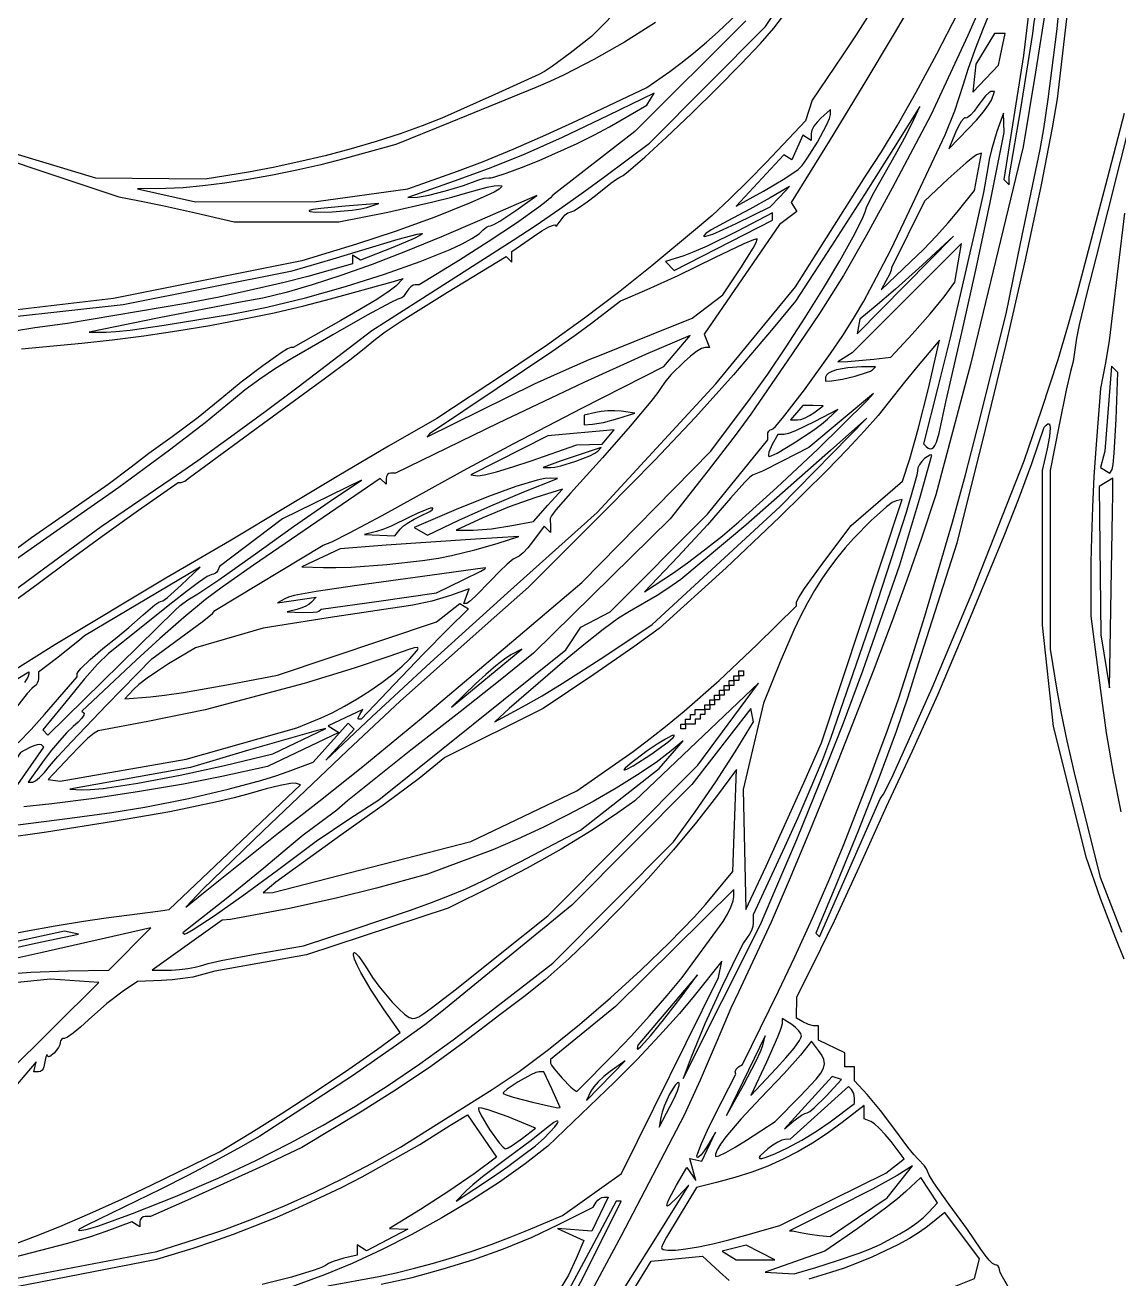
# Model space of a CAD drawing. Header units: millimetres. Extents: x -1.09 to 1.23, y -1.15 to 1.07.
# Drawn here: x -0.738 to -0.044, y -0.662 to 0.134 of the extents above; entities that cross this region are included whole.
import ezdxf

# ---------------------------------------------------------------- set-up
doc = ezdxf.new("R2010")
doc.units = ezdxf.units.MM
doc.header["$MEASUREMENT"] = 0

msp = doc.modelspace()

# ---------------------------------------------------------------- linework, layer by layer
at = {"flags": 128}
for points in [[(-0.105955, 0.080926), (-0.098422, 0.128676), (-0.097406, 0.135972), (-0.095148, 0.147059), (-0.093556, 0.155944), (-0.091547, 0.169945), (-0.087304, 0.20561), (-0.082603, 0.250374), (-0.08846, 0.265012), (-0.088833, 0.243566), (-0.104347, 0.11489), (-0.116814, 0.036136), (-0.113358, 0.03268), (-0.113358, 0.037771), (-0.105955, 0.080926)], [(-0.040089, 0.157586), (-0.049595, 0.17917), (-0.059592, 0.200674), (-0.069939, 0.22212), (-0.070475, 0.194547), (-0.082804, 0.087316), (-0.085997, 0.068934), (-0.09299, 0.032823), (-0.103255, -0.014902), (-0.115534, -0.068579), (-0.128568, -0.122549), (-0.146478, -0.194547), (-0.170986, -0.27114), (-0.177551, -0.29233), (-0.185006, -0.314206), (-0.196035, -0.343741), (-0.209434, -0.377803), (-0.224, -0.41326), (-0.236082, -0.442023), (-0.233612, -0.444492), (-0.195207, -0.356924), (-0.19299, -0.35386)], [(-0.356892, -0.666625), (-0.337409, -0.635723), (-0.316553, -0.602022), (-0.323671, -0.609681), (-0.328731, -0.614552), (-0.330038, -0.61526), (-0.330386, -0.615187), (-0.330529, -0.614831), (-0.330203, -0.613276), (-0.329059, -0.610606), (-0.324314, -0.601963), (-0.317746, -0.590831), (-0.312099, -0.598958), (-0.316025, -0.585018), (-0.308256, -0.586703), (-0.299579, -0.568321), (-0.304734, -0.577031), (-0.306853, -0.580295), (-0.308813, -0.582743), (-0.310396, -0.58414), (-0.310977, -0.584369), (-0.311382, -0.584247), (-0.311416, -0.583424), (-0.310934, -0.581647), (-0.308607, -0.575672), (-0.30478, -0.567211), (-0.299834, -0.557154), (-0.286791, -0.531556), (-0.287098, -0.530025), (-0.286611, -0.528493), (-0.285007, -0.526961), (-0.282609, -0.525429), (-0.259586, -0.478811), (-0.249235, -0.457136), (-0.238071, -0.432581), (-0.227438, -0.408164), (-0.218676, -0.386899), (-0.200476, -0.340074), (-0.197035, -0.330882), (-0.190874, -0.314657), (-0.183588, -0.293599), (-0.175487, -0.268721), (-0.166879, -0.241033), (-0.158072, -0.211549), (-0.149374, -0.18128), (-0.141094, -0.151239), (-0.133539, -0.122437), (-0.115312, -0.04902), (-0.106132, -0.004596), (-0.093752, 0.055147), (-0.091446, 0.0683), (-0.088633, 0.087125), (-0.082908, 0.13174), (-0.075424, 0.211673)], [(-0.314032, 0.19198), (-0.37837, 0.126918), (-0.391782, 0.116308), (-0.403165, 0.107954), (-0.408114, 0.104742), (-0.411697, 0.102766), (-0.439645, 0.090106), (-0.473346, 0.075127), (-0.485777, 0.070149), (-0.499755, 0.065167), (-0.514918, 0.060282), (-0.530905, 0.055596), (-0.547357, 0.051209), (-0.563913, 0.047223), (-0.580213, 0.043737), (-0.595895, 0.040852), (-0.623468, 0.036243), (-0.692846, 0.036878), (-0.7644, 0.058567)], [(-0.788909, -0.257145), (-0.726103, -0.210849), (-0.689338, -0.184158), (-0.644914, -0.153839), (-0.628139, -0.142162), (-0.607377, -0.127246), (-0.585268, -0.11101), (-0.564452, -0.095374), (-0.517692, -0.059743), (-0.487859, -0.040619), (-0.427995, -0.002322), (-0.41411, 0.006793), (-0.398507, 0.017439), (-0.383095, 0.028292), (-0.369784, 0.038028), (-0.341605, 0.059206), (-0.267883, 0.133272), (-0.248643, 0.162093)], [(-0.169447, 0.157782), (-0.186394, 0.128676), (-0.205453, 0.096651), (-0.227474, 0.060524), (-0.251607, 0.021478), (-0.248059, 0.015738), (-0.259145, 0.007659), (-0.306755, -0.061987), (-0.303501, -0.070466), (-0.306234, -0.070466), (-0.308455, -0.071166), (-0.311617, -0.073086), (-0.31542, -0.075957), (-0.319566, -0.079511), (-0.327694, -0.087587), (-0.331078, -0.09157), (-0.333612, -0.095159), (-0.336309, -0.099046), (-0.340719, -0.104722), (-0.353854, -0.120479), (-0.371368, -0.140505), (-0.391615, -0.162877), (-0.400903, -0.173559), (-0.403677, -0.177206), (-0.404635, -0.179019), (-0.404412, -0.184334), (-0.404412, -0.187908), (-0.408414, -0.183906), (-0.41573, -0.193822), (-0.418798, -0.197672), (-0.421742, -0.200825), (-0.424228, -0.202955), (-0.425922, -0.203738), (-0.428094, -0.204886), (-0.431879, -0.208013), (-0.436745, -0.21264), (-0.44216, -0.21829), (-0.452161, -0.228568), (-0.455643, -0.231695), (-0.457444, -0.232843), (-0.459367, -0.232843), (-0.455858, -0.223699), (-0.467706, -0.227879), (-0.479662, -0.231368), (-0.491768, -0.233887), (-0.545343, -0.242098), (-0.586703, -0.248481), (-0.629596, -0.261031), (-0.646603, -0.271299), (-0.653633, -0.275756), (-0.660199, -0.280301), (-0.665568, -0.284402), (-0.669004, -0.287526), (-0.674397, -0.293485), (-0.658124, -0.292181), (-0.649267, -0.291179), (-0.637181, -0.289415), (-0.609681, -0.284597), (-0.577512, -0.278317), (-0.476569, -0.244463), (-0.461902, -0.232927), (-0.456459, -0.236291), (-0.469498, -0.249183), (-0.484866, -0.264794), (-0.503504, -0.284223), (-0.524472, -0.306373), (-0.525897, -0.306373), (-0.526299, -0.306127), (-0.526338, -0.305457), (-0.525397, -0.303257), (-0.523471, -0.300141), (-0.545375, -0.310587), (-0.538582, -0.314785), (-0.583817, -0.336256), (-0.612834, -0.342623), (-0.637218, -0.347502), (-0.665136, -0.352318), (-0.693882, -0.356634), (-0.720752, -0.360014), (-0.73838, -0.361963)], [(-0.127128, 0.156016), (-0.139513, 0.127555), (-0.162986, 0.077004), (-0.187641, 0.030637), (-0.203758, 0.00075), (-0.218526, -0.024797), (-0.233714, -0.048936), (-0.251088, -0.074597), (-0.277267, -0.112858), (-0.286493, -0.125417), (-0.304371, -0.148556), (-0.328412, -0.179228), (-0.415135, -0.26437), (-0.436228, -0.281541), (-0.461578, -0.301697), (-0.492907, -0.326041), (-0.533088, -0.358236), (-0.539934, -0.364127), (-0.549939, -0.371457), (-0.561294, -0.379855), (-0.571385, -0.388315), (-0.58624, -0.400947), (-0.609049, -0.419376), (-0.637521, -0.441931), (-0.636622, -0.442739), (-0.634977, -0.442172), (-0.631064, -0.439886), (-0.617688, -0.431018), (-0.599001, -0.417856), (-0.577512, -0.402123)], [(-0.577512, -0.402123), (-0.553002, -0.383784), (-0.531556, -0.369424), (-0.513174, -0.357415), (-0.394662, -0.262412), (-0.385119, -0.247849), (-0.366505, -0.238223), (-0.304757, -0.176164), (-0.266544, -0.129158), (-0.266544, -0.125854), (-0.266352, -0.12457), (-0.265829, -0.12352), (-0.265056, -0.12281), (-0.264111, -0.122549), (-0.263211, -0.122051), (-0.261689, -0.120617), (-0.257046, -0.115295), (-0.243201, -0.097333), (-0.22679, -0.074363), (-0.218938, -0.06278), (-0.212025, -0.052083), (-0.205631, -0.041087), (-0.197435, -0.025869), (-0.188493, -0.00844), (-0.179859, 0.009191), (-0.153857, 0.064539), (-0.147891, 0.079759), (-0.142393, 0.096709), (-0.139348, 0.106185), (-0.134875, 0.118549), (-0.129576, 0.132196), (-0.124053, 0.145527)], [(-0.463302, 0.041301), (-0.447581, 0.047259), (-0.428051, 0.055306), (-0.407201, 0.064387), (-0.387516, 0.073448), (-0.343219, 0.094536), (-0.32863, 0.104713), (-0.321703, 0.109846), (-0.313628, 0.1163), (-0.305409, 0.12325), (-0.298048, 0.129869), (-0.282054, 0.144848)], [(-0.089736, 0.148239), (-0.096614, 0.104254), (-0.104356, 0.056853), (-0.137939, -0.081189), (-0.159821, -0.163909), (-0.168973, -0.191483), (-0.177181, -0.215213), (-0.187627, -0.243872), (-0.199722, -0.275953), (-0.212877, -0.309953), (-0.226504, -0.344367), (-0.240012, -0.377691), (-0.252814, -0.40842), (-0.26432, -0.435049), (-0.284976, -0.479473), (-0.289963, -0.489737), (-0.298667, -0.51011), (-0.309456, -0.535434), (-0.31946, -0.557598), (-0.359466, -0.634191), (-0.396606, -0.703125)], [(-0.280331, 0.136882), (-0.350797, 0.066666), (-0.40288, 0.026214), (-0.404412, 0.024495), (-0.407031, 0.022155), (-0.411763, 0.018523), (-0.425966, 0.008484), (-0.443809, -0.003424), (-0.462082, -0.015001), (-0.487582, -0.030637), (-0.490269, -0.030637), (-0.491505, -0.030983), (-0.492886, -0.031923), (-0.494242, -0.033315), (-0.495405, -0.035015), (-0.497586, -0.038028), (-0.498599, -0.038884), (-0.499387, -0.039125), (-0.501262, -0.039797), (-0.505572, -0.041929), (-0.520567, -0.050053), (-0.54251, -0.062463), (-0.56954, -0.078125), (-0.578852, -0.083913), (-0.588725, -0.090614), (-0.597982, -0.097398), (-0.605443, -0.103433), (-0.623521, -0.118267), (-0.645974, -0.135602), (-0.678143, -0.15927), (-0.726103, -0.19272), (-0.767463, -0.221619)], [(-0.752145, -0.236842), (-0.729435, -0.220339), (-0.709252, -0.205291), (-0.688874, -0.19025), (-0.665693, -0.173764), (-0.640515, -0.15625), (-0.638756, -0.15625), (-0.636426, -0.155295), (-0.633296, -0.152997), (-0.591866, -0.122426), (-0.54699, -0.08968), (-0.531688, -0.078325), (-0.523508, -0.072014), (-0.51529, -0.065163), (-0.509148, -0.060572), (-0.498519, -0.053419), (-0.469773, -0.035345), (-0.432499, -0.012762), (-0.428922, -0.01634), (-0.428922, -0.009486), (-0.415135, 0), (-0.409774, 0.00349), (-0.405371, 0.005981), (-0.402379, 0.007241), (-0.401555, 0.007338), (-0.401255, 0.007041), (-0.400972, 0.006514), (-0.400272, 0.006889), (-0.398039, 0.009957), (-0.396582, 0.012039), (-0.394925, 0.013744), (-0.39327, 0.014896), (-0.391822, 0.015319), (-0.389608, 0.016165), (-0.385866, 0.018471), (-0.381119, 0.021883), (-0.37589, 0.02605), (-0.366038, 0.033852), (-0.36243, 0.036398), (-0.36038, 0.037539), (-0.358334, 0.0387), (-0.354878, 0.041336), (-0.344476, 0.050315), (-0.330664, 0.063033), (-0.314932, 0.078049), (-0.29877, 0.093919), (-0.283666, 0.109201), (-0.271112, 0.122453), (-0.262595, 0.132232), (-0.254485, 0.14296)], [(-0.201913, 0.141223), (-0.210757, 0.127229), (-0.219198, 0.114496), (-0.238322, 0.086528), (-0.242521, 0.073297), (-0.267553, 0.046906), (-0.278723, 0.035468), (-0.290632, 0.023835), (-0.301855, 0.013366), (-0.310968, 0.005424), (-0.340074, -0.018591), (-0.361092, -0.035583), (-0.382671, -0.051942), (-0.406312, -0.068769), (-0.433517, -0.087168), (-0.476409, -0.115608), (-0.507047, -0.13319), (-0.538584, -0.151684), (-0.571385, -0.171459), (-0.607911, -0.193353), (-0.648405, -0.216941), (-0.718754, -0.259172), (-0.749098, -0.278229)], [(-0.337804, 0.135698), (-0.357424, 0.123326), (-0.376841, 0.112188), (-0.395689, 0.102525), (-0.404786, 0.098322), (-0.413603, 0.094578), (-0.46796, 0.072386), (-0.502404, 0.058252), (-0.535362, 0.049242), (-0.54997, 0.045486), (-0.565234, 0.041997), (-0.580756, 0.038841), (-0.59614, 0.036084), (-0.610988, 0.033794), (-0.624902, 0.032035), (-0.637487, 0.030876), (-0.648344, 0.03038), (-0.66636, 0.030124), (-0.629596, 0.021839), (-0.553002, 0.022077), (-0.494792, 0.030242), (-0.463302, 0.041301)], [(-0.661765, -0.362138), (-0.633924, -0.356565), (-0.608861, -0.350796), (-0.587523, -0.345066), (-0.578547, -0.342289), (-0.570857, -0.33961), (-0.555011, -0.333684), (-0.532612, -0.308891), (-0.528939, -0.312564), (-0.546875, -0.332414), (-0.51777, -0.304787), (-0.480466, -0.270308), (-0.431649, -0.226209), (-0.374633, -0.175259), (-0.299475, -0.093444), (-0.248881, -0.031931), (-0.204484, 0.038297), (-0.194416, 0.053739), (-0.184355, 0.070217), (-0.172354, 0.091507), (-0.159274, 0.115909), (-0.145972, 0.141725)], [(-0.118033, 0.118719), (-0.115935, 0.128676), (-0.122639, 0.128676), (-0.134451, 0.109253), (-0.13631, 0.091537), (-0.120131, 0.108762), (-0.118033, 0.118719)], [(-0.450368, 0.035717), (-0.446431, 0.036996), (-0.443421, 0.037233), (-0.441946, 0.037273), (-0.439547, 0.037782), (-0.432391, 0.040031), (-0.422781, 0.043632), (-0.411546, 0.048233), (-0.387512, 0.059033), (-0.376371, 0.064531), (-0.366918, 0.069625), (-0.343211, 0.083214), (-0.338542, 0.090835), (-0.367647, 0.076727), (-0.396896, 0.062803), (-0.42057, 0.052216), (-0.442086, 0.043509), (-0.464865, 0.03522), (-0.494792, 0.024778), (-0.488664, 0.024947), (-0.481517, 0.026113), (-0.470847, 0.028833), (-0.459511, 0.032302), (-0.450368, 0.035717)], [(-0.12463, 0.08655), (-0.122741, 0.091912), (-0.124943, 0.091903), (-0.126272, 0.091192), (-0.128262, 0.089263), (-0.133151, 0.082929), (-0.135636, 0.079543), (-0.137964, 0.076951), (-0.139873, 0.075408), (-0.140589, 0.075109), (-0.141103, 0.075167), (-0.141582, 0.075197), (-0.142198, 0.074814), (-0.143741, 0.072963), (-0.145527, 0.069916), (-0.147352, 0.065974), (-0.151654, 0.055579), (-0.139086, 0.068384), (-0.134057, 0.073779), (-0.129655, 0.079002), (-0.126355, 0.083458), (-0.12463, 0.08655)], [(-0.595895, -0.393666), (-0.576944, -0.378433), (-0.551268, -0.358456), (-0.523442, -0.33633), (-0.487498, -0.306796), (-0.427632, -0.256245), (-0.396994, -0.230076), (-0.384498, -0.219649), (-0.302529, -0.136349), (-0.277397, -0.102641), (-0.266515, -0.087453), (-0.254717, -0.069988), (-0.242699, -0.051393), (-0.231161, -0.032816), (-0.220799, -0.015403), (-0.212312, -0.000301), (-0.206398, 0.011343), (-0.204623, 0.01551), (-0.203754, 0.018382), (-0.202432, 0.021463), (-0.198933, 0.028125), (-0.18546, 0.052083), (-0.178776, 0.064269), (-0.173799, 0.074205), (-0.170037, 0.08254), (-0.18662, 0.055823), (-0.205035, 0.02663), (-0.226024, -0.006038), (-0.248844, -0.041181), (-0.262994, -0.058121), (-0.288197, -0.087728), (-0.312255, -0.114607), (-0.338181, -0.142034), (-0.368991, -0.173284), (-0.418199, -0.222486), (-0.443944, -0.245281), (-0.499695, -0.294981), (-0.516261, -0.310275), (-0.533088, -0.326288), (-0.586586, -0.377079), (-0.624883, -0.414243), (-0.635723, -0.425607), (-0.623468, -0.415689), (-0.595895, -0.393666)], [(-0.247182, 0.04242), (-0.24471, 0.045052), (-0.241644, 0.049157), (-0.234869, 0.05984), (-0.229133, 0.070572), (-0.227368, 0.074738), (-0.226716, 0.077454), (-0.226716, 0.080607), (-0.232843, 0.075061), (-0.235222, 0.072569), (-0.237171, 0.069881), (-0.238487, 0.067322), (-0.238971, 0.065214), (-0.238971, 0.060913), (-0.244202, 0.064146), (-0.251252, 0.048674), (-0.256333, 0.051815), (-0.286458, 0.019237), (-0.269297, 0.028767), (-0.255722, 0.036709), (-0.247182, 0.04242)], [(-0.19299, -0.35386), (-0.188037, -0.344047), (-0.179243, -0.324755), (-0.162259, -0.286458), (-0.136423, -0.225184), (-0.10388, -0.142463), (-0.092535, -0.109662), (-0.082335, -0.078125), (-0.076034, -0.057194), (-0.070096, -0.036176), (-0.050929, 0.036765), (-0.04021, 0.078125)], [(-0.153256, -0.104167), (-0.142668, -0.058211), (-0.134224, -0.020278), (-0.12547, 0.021446), (-0.116495, 0.06587), (-0.116853, 0.078125), (-0.121105, 0.066544), (-0.124543, 0.055017), (-0.125929, 0.048905), (-0.12684, 0.043566), (-0.129713, 0.027867), (-0.134534, 0.006127), (-0.145112, -0.039828), (-0.150863, -0.064447), (-0.158552, -0.095673), (-0.167621, -0.131603), (-0.16602, -0.133203), (-0.164723, -0.134264), (-0.163524, -0.134742), (-0.162412, -0.134628), (-0.161379, -0.133912), (-0.160415, -0.132586), (-0.159512, -0.130639), (-0.15785, -0.124847), (-0.153256, -0.104167)], [(-0.035263, 0.077844), (-0.058325, -0.013787), (-0.0643, -0.036765), (-0.068874, -0.056143), (-0.070541, -0.064489), (-0.071481, -0.070466), (-0.07283, -0.079389), (-0.074379, -0.085784), (-0.077225, -0.09758), (-0.081693, -0.119485), (-0.087316, -0.148591), (-0.087265, -0.261949), (-0.083135, -0.28799), (-0.08061, -0.301756), (-0.076789, -0.319985), (-0.072189, -0.340304), (-0.06733, -0.360339), (-0.055655, -0.406645), (-0.041977, -0.441527)], [(-0.7981, 0.065024), (-0.678283, 0.025012), (-0.666194, 0.022871), (-0.650457, 0.01967), (-0.629596, 0.014982), (-0.605086, 0.009234), (-0.538646, 0.009191), (-0.507528, 0.015484), (-0.479789, 0.021692), (-0.466866, 0.024954), (-0.456795, 0.027783), (-0.444483, 0.031155), (-0.440133, 0.032028), (-0.437111, 0.032357), (-0.435509, 0.032138), (-0.435269, 0.031823), (-0.43542, 0.031371), (-0.436935, 0.030052), (-0.440148, 0.028179), (-0.446978, 0.024862), (-0.455807, 0.020995), (-0.477798, 0.012247), (-0.502787, 0.003195), (-0.527442, -0.004895), (-0.562194, -0.015583), (-0.681679, -0.039308), (-0.7644, -0.049078)], [(-0.146259, 0.015319), (-0.135351, 0.029105), (-0.130911, 0.05287), (-0.134084, 0.051711), (-0.136488, 0.050151), (-0.14069, 0.046762), (-0.152115, 0.036492), (-0.166973, 0.022433), (-0.188047, -0.019914), (-0.188258, -0.021446), (-0.1893, -0.024141), (-0.191508, -0.028469), (-0.194547, -0.03396), (-0.175857, -0.016214), (-0.167739, -0.008236), (-0.159453, 0.000369), (-0.151969, 0.008565), (-0.146259, 0.015319)], [(-0.606618, -0.049257), (-0.595893, -0.047322), (-0.584395, -0.044909), (-0.559829, -0.038898), (-0.534414, -0.031724), (-0.509647, -0.023888), (-0.487023, -0.015888), (-0.468037, -0.008226), (-0.460375, -0.004677), (-0.454184, -0.001399), (-0.449651, 0.001544), (-0.446961, 0.004091), (-0.444838, 0.005934), (-0.44357, 0.006521), (-0.442366, 0.006769), (-0.440256, 0.00757), (-0.436524, 0.009666), (-0.426302, 0.016464), (-0.412959, 0.026042), (-0.44928, 0.01009), (-0.473443, -0.000287), (-0.496225, -0.009591), (-0.517555, -0.017797), (-0.537358, -0.024881), (-0.555563, -0.030819), (-0.572097, -0.035584), (-0.586888, -0.039152), (-0.599863, -0.041498), (-0.652574, -0.051756), (-0.696998, -0.060824), (-0.686275, -0.060746), (-0.680056, -0.060374), (-0.671052, -0.059419), (-0.64951, -0.056336), (-0.606618, -0.049257)], [(-0.258885, 0.025161), (-0.252757, 0.031607), (-0.265012, 0.024403), (-0.277956, 0.017197), (-0.291867, 0.009989), (-0.302389, 0.00415), (-0.305755, 0.001792), (-0.307186, 0.000235), (-0.306892, -0.000062), (-0.305773, 0.000076), (-0.301394, 0.001526), (-0.294729, 0.004321), (-0.286458, 0.008202), (-0.265012, 0.018715), (-0.258885, 0.025161)], [(-0.53462, 0.019157), (-0.550141, 0.017682), (-0.555155, 0.01698), (-0.557343, 0.016423), (-0.557422, 0.016067), (-0.556792, 0.015795), (-0.553743, 0.015488), (-0.542853, 0.01569), (-0.53008, 0.016743), (-0.524678, 0.017498), (-0.520833, 0.018359), (-0.513174, 0.020788), (-0.53462, 0.019157)], [(-0.26348, 0.012678), (-0.26348, 0.015065), (-0.285692, 0.003269), (-0.304837, -0.006157), (-0.313352, -0.009876), (-0.319675, -0.012254), (-0.331446, -0.01598), (-0.325827, -0.0216), (-0.26348, 0.01029), (-0.26348, 0.012678)], [(-0.042305, -0.365107), (-0.047202, -0.340566), (-0.051533, -0.314901), (-0.05528, -0.288175), (-0.061275, -0.240872), (-0.061205, -0.206986), (-0.060945, -0.190807), (-0.060287, -0.171805), (-0.059332, -0.152348), (-0.058179, -0.134804), (-0.055222, -0.096507), (-0.05223, -0.081189), (-0.049736, -0.06632), (-0.047939, -0.052083), (-0.039964, 0.014651)], [(-0.782782, -0.055093), (-0.675551, -0.043133), (-0.568321, -0.021814), (-0.542279, -0.014131), (-0.501062, -0.001804), (-0.489033, 0.001519), (-0.486283, 0.00195), (-0.485716, 0.00187), (-0.485684, 0.001598), (-0.487219, 0.000492), (-0.490868, -0.001337), (-0.504433, -0.00705), (-0.524792, -0.015127), (-0.530025, -0.011893), (-0.530025, -0.017367), (-0.558364, -0.025401), (-0.573236, -0.029249), (-0.592778, -0.033785), (-0.614453, -0.038444), (-0.635723, -0.04266), (-0.710784, -0.055214), (-0.731426, -0.058049), (-0.744485, -0.060194)], [(-0.168505, -0.01816), (-0.185468, -0.033396), (-0.198287, -0.044433), (-0.208155, -0.052478), (-0.209865, -0.061786), (-0.148591, 0.000067), (-0.168505, -0.01816)], [(-0.39794, -0.086063), (-0.379902, -0.078139), (-0.372243, -0.075062), (-0.34026, -0.062227), (-0.314405, -0.051926), (-0.294905, -0.037054), (-0.283486, -0.01985), (-0.275744, -0.007378), (-0.27364, -0.003333), (-0.273165, -0.001549), (-0.275644, -0.002161), (-0.281581, -0.004639), (-0.300275, -0.013611), (-0.323596, -0.025011), (-0.343137, -0.03394), (-0.359988, -0.04111), (-0.37837, -0.055322), (-0.388771, -0.062967), (-0.403502, -0.073278), (-0.438113, -0.096491), (-0.481005, -0.125296), (-0.482537, -0.127145), (-0.414446, -0.093444), (-0.39794, -0.086063)], [(-0.174971, -0.062094), (-0.163461, -0.049078), (-0.154672, -0.038297), (-0.147819, -0.029105), (-0.14363, -0.004596), (-0.212929, -0.073776), (-0.22212, -0.079563), (-0.215993, -0.079403), (-0.199142, -0.077972), (-0.188419, -0.0767), (-0.174971, -0.062094)], [(-0.73989, -0.071263), (-0.701593, -0.067728), (-0.682484, -0.065706), (-0.662271, -0.063093), (-0.641419, -0.059973), (-0.620391, -0.056427), (-0.599653, -0.052538), (-0.579667, -0.048389), (-0.560899, -0.044062), (-0.543811, -0.03964), (-0.503983, -0.028554), (-0.497855, -0.02677), (-0.502451, -0.03155), (-0.506623, -0.034753), (-0.514587, -0.03994), (-0.525197, -0.046393), (-0.537311, -0.053398), (-0.567575, -0.070466), (-0.568979, -0.070466), (-0.571123, -0.071356), (-0.575129, -0.073805), (-0.58691, -0.082047), (-0.600688, -0.092531), (-0.612829, -0.102593), (-0.627809, -0.114877), (-0.644346, -0.127145), (-0.65925, -0.137848), (-0.670304, -0.146374), (-0.685022, -0.15735), (-0.708736, -0.173947), (-0.733546, -0.191271), (-0.756735, -0.208261)], [(-0.685819, -0.297181), (-0.657205, -0.268076), (-0.638805, -0.254577), (-0.62536, -0.244489), (-0.618873, -0.23919), (-0.617341, -0.237303), (-0.548538, -0.195929), (-0.543111, -0.193706), (-0.531919, -0.188127), (-0.511113, -0.177034), (-0.459559, -0.148525), (-0.428031, -0.131543), (-0.384498, -0.108998), (-0.332414, -0.082491), (-0.315778, -0.062806), (-0.34401, -0.074864), (-0.383119, -0.092662), (-0.437501, -0.118522), (-0.502759, -0.150123), (-0.505669, -0.150123), (-0.506798, -0.150405), (-0.507724, -0.151173), (-0.508349, -0.152309), (-0.508578, -0.153697), (-0.508578, -0.157271), (-0.512332, -0.153518), (-0.592831, -0.20863), (-0.612745, -0.222527), (-0.6232, -0.230479), (-0.636946, -0.241855), (-0.652196, -0.255137), (-0.667166, -0.268806), (-0.701672, -0.301188), (-0.700271, -0.302589), (-0.700378, -0.303682), (-0.701706, -0.305622), (-0.70403, -0.308135), (-0.707125, -0.310947), (-0.711131, -0.314765), (-0.715936, -0.320017), (-0.720936, -0.32601), (-0.725527, -0.332053), (-0.735675, -0.346201), (-0.732784, -0.346201), (-0.731052, -0.345415), (-0.728472, -0.343276), (-0.725393, -0.34011), (-0.722163, -0.336244), (-0.716903, -0.330081), (-0.708298, -0.320662), (-0.685819, -0.297181)], [(-0.421262, -0.367792), (-0.387561, -0.351702), (-0.363051, -0.334647), (-0.351985, -0.326762), (-0.341127, -0.318641), (-0.330353, -0.310179), (-0.31954, -0.301274), (-0.297305, -0.281715), (-0.273438, -0.259135), (-0.248162, -0.23451), (-0.248162, -0.231916), (-0.246801, -0.229101), (-0.243096, -0.223354), (-0.230916, -0.206408), (-0.21367, -0.183494), (-0.180906, -0.155208), (-0.176304, -0.141176), (-0.170972, -0.122267), (-0.164616, -0.096507), (-0.157531, -0.06587), (-0.16072, -0.069686), (-0.171168, -0.081941), (-0.179698, -0.092401), (-0.190012, -0.105699), (-0.196388, -0.113539), (-0.205167, -0.123434), (-0.216074, -0.135103), (-0.228833, -0.148266), (-0.258804, -0.177953), (-0.292876, -0.210253), (-0.335478, -0.248813), (-0.351419, -0.260478), (-0.376838, -0.277945), (-0.409007, -0.299542), (-0.471371, -0.330716), (-0.487677, -0.343887), (-0.508973, -0.359918), (-0.537277, -0.379968), (-0.578637, -0.409676), (-0.586703, -0.416473), (-0.580576, -0.416342), (-0.454963, -0.383882), (-0.421262, -0.367792)], [(-0.200008, -0.084608), (-0.198121, -0.082721), (-0.207057, -0.082762), (-0.215648, -0.083324), (-0.222899, -0.084755), (-0.22574, -0.085717), (-0.227909, -0.086801), (-0.229293, -0.087974), (-0.229779, -0.089205), (-0.229779, -0.091912), (-0.22595, -0.091598), (-0.219077, -0.090517), (-0.210942, -0.088582), (-0.203825, -0.086408), (-0.201362, -0.085422), (-0.200008, -0.084608)], [(-0.045498, -0.115912), (-0.044424, -0.086297), (-0.048433, -0.082286), (-0.052563, -0.136336), (-0.055396, -0.146543), (-0.049443, -0.150222), (-0.048007, -0.147875), (-0.047365, -0.144626), (-0.046678, -0.137517), (-0.045498, -0.115912)], [(-0.284926, -0.181184), (-0.260719, -0.1593), (-0.234787, -0.13492), (-0.203509, -0.104167), (-0.199393, -0.099571), (-0.240502, -0.134025), (-0.257353, -0.142695), (-0.269824, -0.148861), (-0.276144, -0.15151), (-0.277842, -0.152709), (-0.281031, -0.155868), (-0.290057, -0.166143), (-0.304776, -0.182958), (-0.32335, -0.20304), (-0.344669, -0.225449), (-0.326287, -0.21337), (-0.317336, -0.207094), (-0.306554, -0.198933), (-0.295299, -0.189945), (-0.284926, -0.181184)], [(-0.359592, -0.110974), (-0.363582, -0.110668), (-0.367945, -0.110693), (-0.372152, -0.111026), (-0.375677, -0.111645), (-0.382966, -0.113475), (-0.382966, -0.119485), (-0.377604, -0.119209), (-0.370668, -0.118015), (-0.36152, -0.115532), (-0.350797, -0.112132), (-0.359592, -0.110974)], [(-0.228609, -0.115903), (-0.22212, -0.109771), (-0.237129, -0.117692), (-0.248913, -0.123286), (-0.25342, -0.124988), (-0.25617, -0.125613), (-0.260201, -0.125613), (-0.263621, -0.132003), (-0.265717, -0.136834), (-0.266106, -0.138552), (-0.265955, -0.139478), (-0.265372, -0.139545), (-0.264238, -0.139205), (-0.260588, -0.13748), (-0.249667, -0.131049), (-0.237554, -0.122939), (-0.232413, -0.119114), (-0.228609, -0.115903)], [(-0.23783, -0.107328), (-0.244348, -0.10723), (-0.251976, -0.116422), (-0.247591, -0.116422), (-0.245419, -0.116067), (-0.242747, -0.1151), (-0.239914, -0.11367), (-0.237258, -0.111923), (-0.231311, -0.107425), (-0.23783, -0.107328)], [(-0.369849, -0.266329), (-0.339881, -0.2462), (-0.258885, -0.171657), (-0.203738, -0.115313), (-0.226716, -0.135877), (-0.280331, -0.183246), (-0.321628, -0.217618), (-0.32983, -0.223343), (-0.33675, -0.227852), (-0.354318, -0.237931), (-0.361149, -0.242334), (-0.37087, -0.249428), (-0.382184, -0.258234), (-0.393796, -0.267773), (-0.430453, -0.299459), (-0.439645, -0.307922), (-0.41973, -0.29719), (-0.409633, -0.291435), (-0.396863, -0.283698), (-0.369849, -0.266329)], [(-0.112541, -0.668977), (-0.117641, -0.660267), (-0.119011, -0.657327), (-0.119485, -0.655501), (-0.119703, -0.654364), (-0.120296, -0.653434), (-0.121174, -0.652805), (-0.122246, -0.652574), (-0.123817, -0.651788), (-0.126054, -0.649649), (-0.128657, -0.646483), (-0.13133, -0.642616), (-0.139816, -0.630184), (-0.151341, -0.614277), (-0.16107, -0.6005), (-0.164076, -0.595691), (-0.165236, -0.59319), (-0.165754, -0.591749), (-0.167012, -0.589825), (-0.170995, -0.585531), (-0.173895, -0.582519), (-0.177685, -0.577982), (-0.185971, -0.566789), (-0.194976, -0.554531), (-0.203395, -0.544419), (-0.211397, -0.535836), (-0.211397, -0.526961), (-0.217525, -0.526961), (-0.217525, -0.518104), (-0.234375, -0.510028), (-0.234375, -0.500919), (-0.237439, -0.500872), (-0.240727, -0.500125), (-0.244332, -0.498394), (-0.248162, -0.495962), (-0.248143, -0.482537), (-0.237191, -0.461091), (-0.224206, -0.434245), (-0.208366, -0.399816), (-0.191086, -0.361809), (-0.174638, -0.32636), (-0.158641, -0.290889), (-0.142444, -0.252831), (-0.116458, -0.189951), (-0.107326, -0.166973), (-0.098918, -0.143995), (-0.091024, -0.121017), (-0.089936, -0.119741), (-0.08889, -0.118834), (-0.088112, -0.118842), (-0.087606, -0.119708), (-0.087374, -0.121374), (-0.087741, -0.126877), (-0.089236, -0.134887), (-0.092343, -0.148591), (-0.092392, -0.24663), (-0.085391, -0.310968), (-0.064589, -0.393689), (-0.055509, -0.419806), (-0.045933, -0.445196), (-0.040557, -0.458323)], [(-0.379511, -0.131985), (-0.371461, -0.13174), (-0.363977, -0.122723), (-0.405944, -0.126496), (-0.454963, -0.151295), (-0.450368, -0.15188), (-0.446287, -0.151309), (-0.438572, -0.149321), (-0.42833, -0.14623), (-0.416667, -0.142347), (-0.387561, -0.13223), (-0.379511, -0.131985)], [(-0.374312, -0.136238), (-0.372243, -0.134043), (-0.379902, -0.136393), (-0.398284, -0.142685), (-0.409007, -0.146627), (-0.404412, -0.146708), (-0.40163, -0.146412), (-0.397752, -0.145542), (-0.38834, -0.142652), (-0.379439, -0.139172), (-0.3762, -0.137566), (-0.374312, -0.136238)], [(-0.263808, -0.41973), (-0.248116, -0.382639), (-0.23319, -0.346048), (-0.219165, -0.3103), (-0.20618, -0.275735), (-0.18267, -0.208333), (-0.17004, -0.166049), (-0.162377, -0.138866), (-0.16274, -0.138488), (-0.163727, -0.138751), (-0.166973, -0.140931), (-0.168757, -0.142729), (-0.170219, -0.144803), (-0.171206, -0.146897), (-0.171569, -0.148754), (-0.171993, -0.151581), (-0.173298, -0.156825), (-0.178756, -0.175217), (-0.188346, -0.20523), (-0.202472, -0.248162), (-0.226625, -0.318627), (-0.231849, -0.332123), (-0.239109, -0.349619), (-0.247447, -0.368852), (-0.2559, -0.387561), (-0.275759, -0.430453), (-0.275747, -0.435596), (-0.276045, -0.437912), (-0.276864, -0.440417), (-0.278079, -0.44281), (-0.279565, -0.444787), (-0.281888, -0.448325), (-0.285573, -0.455193), (-0.29551, -0.475659), (-0.306333, -0.499665), (-0.314996, -0.52069), (-0.320159, -0.534333), (-0.271063, -0.436581), (-0.263808, -0.41973)], [(-0.639187, -0.234093), (-0.634453, -0.230554), (-0.628114, -0.226742), (-0.614696, -0.217956), (-0.592944, -0.202455), (-0.567358, -0.184098), (-0.544721, -0.168445), (-0.524186, -0.154718), (-0.574275, -0.179228), (-0.614277, -0.209494), (-0.615298, -0.211977), (-0.615929, -0.212942), (-0.616892, -0.213731), (-0.618057, -0.214265), (-0.619291, -0.214461), (-0.622156, -0.215851), (-0.62776, -0.219636), (-0.635293, -0.225237), (-0.643946, -0.232077), (-0.676473, -0.2581), (-0.684687, -0.264748), (-0.691735, -0.271484), (-0.7, -0.280808), (-0.711863, -0.295219), (-0.726454, -0.31317), (-0.723191, -0.316433), (-0.642777, -0.237439), (-0.639187, -0.234093)], [(-0.421262, -0.162132), (-0.399816, -0.153545), (-0.404412, -0.153399), (-0.407945, -0.153684), (-0.412866, -0.154688), (-0.426336, -0.158677), (-0.443762, -0.16501), (-0.464082, -0.173332), (-0.490763, -0.184794), (-0.482391, -0.18948), (-0.46255, -0.1801), (-0.442237, -0.170953), (-0.421262, -0.162132)], [(-0.047641, -0.164021), (-0.047488, -0.15341), (-0.056165, -0.158773), (-0.055252, -0.252757), (-0.049784, -0.286458), (-0.047794, -0.174632), (-0.047641, -0.164021)], [(-0.405963, -0.170617), (-0.396752, -0.160409), (-0.413603, -0.165656), (-0.430453, -0.171635), (-0.447304, -0.178644), (-0.464154, -0.186385), (-0.453431, -0.186301), (-0.441814, -0.185449), (-0.428941, -0.18352), (-0.415173, -0.180824), (-0.405963, -0.170617)], [(-0.243611, -0.346808), (-0.232466, -0.321373), (-0.181289, -0.166973), (-0.184975, -0.167725), (-0.187476, -0.168931), (-0.191173, -0.171626), (-0.200985, -0.180361), (-0.212079, -0.191692), (-0.217377, -0.19763), (-0.22212, -0.203377), (-0.227282, -0.210227), (-0.232178, -0.217321), (-0.236856, -0.224747), (-0.241363, -0.232591), (-0.245748, -0.240939), (-0.250058, -0.249878), (-0.258642, -0.269876), (-0.269193, -0.296186), (-0.282062, -0.351003), (-0.280331, -0.42705), (-0.267543, -0.399647), (-0.243611, -0.346808)], [(-0.486933, -0.177613), (-0.480835, -0.174534), (-0.479285, -0.173292), (-0.478998, -0.17282), (-0.479078, -0.172474), (-0.480646, -0.172517), (-0.483932, -0.173617), (-0.488453, -0.175587), (-0.493729, -0.178237), (-0.505384, -0.18382), (-0.510681, -0.185964), (-0.514706, -0.187279), (-0.522365, -0.189226), (-0.503201, -0.189951), (-0.499661, -0.185685), (-0.497561, -0.183728), (-0.494461, -0.181554), (-0.490779, -0.179428), (-0.486933, -0.177613)], [(-0.467218, -0.202566), (-0.452349, -0.198955), (-0.438113, -0.194891), (-0.424326, -0.190505), (-0.4519, -0.192041), (-0.508578, -0.195914), (-0.537684, -0.198251), (-0.562194, -0.209677), (-0.548407, -0.210154), (-0.540483, -0.210178), (-0.530748, -0.209814), (-0.508194, -0.208143), (-0.48545, -0.20558), (-0.475476, -0.204102), (-0.467218, -0.202566)], [(-0.741967, -0.321284), (-0.733911, -0.312854), (-0.725337, -0.30328), (-0.704657, -0.279419), (-0.704657, -0.277379), (-0.70406, -0.276181), (-0.702384, -0.274192), (-0.69647, -0.268461), (-0.688274, -0.261417), (-0.679156, -0.254289), (-0.671811, -0.248239), (-0.662864, -0.240145), (-0.655423, -0.233719), (-0.652911, -0.232012), (-0.651695, -0.231679), (-0.650324, -0.231196), (-0.647393, -0.229081), (-0.638572, -0.221314), (-0.626532, -0.209865), (-0.700061, -0.253512), (-0.703125, -0.256291), (-0.717678, -0.267766), (-0.729167, -0.276463), (-0.729167, -0.280439), (-0.729369, -0.282064), (-0.72992, -0.283548), (-0.730736, -0.284727), (-0.731732, -0.285437), (-0.733489, -0.286891), (-0.736374, -0.290096), (-0.743931, -0.299862)], [(-0.513337, -0.231353), (-0.476735, -0.226105), (-0.459722, -0.218007), (-0.448606, -0.21243), (-0.445925, -0.210844), (-0.445504, -0.210461), (-0.445772, -0.210393), (-0.4856, -0.215815), (-0.527231, -0.221502), (-0.552982, -0.225322), (-0.566871, -0.227925), (-0.570623, -0.228974), (-0.572917, -0.229962), (-0.577512, -0.232577), (-0.553002, -0.228981), (-0.556066, -0.232147), (-0.557739, -0.233492), (-0.56003, -0.234815), (-0.562636, -0.235964), (-0.565257, -0.236786), (-0.571385, -0.23826), (-0.561938, -0.238615), (-0.554892, -0.238518), (-0.552456, -0.238218), (-0.551215, -0.237786), (-0.549939, -0.236601), (-0.513337, -0.231353)], [(-0.600383, -0.321849), (-0.565257, -0.311896), (-0.549939, -0.305499), (-0.542818, -0.302216), (-0.53507, -0.298109), (-0.527022, -0.293393), (-0.519, -0.288284), (-0.511331, -0.282998), (-0.504341, -0.277753), (-0.498357, -0.272764), (-0.493704, -0.268247), (-0.489093, -0.262918), (-0.488398, -0.261519), (-0.488509, -0.261128), (-0.488947, -0.260939), (-0.49087, -0.261159), (-0.494295, -0.262161), (-0.506166, -0.266435), (-0.528856, -0.273985), (-0.560662, -0.283687), (-0.623468, -0.300364), (-0.659704, -0.307887), (-0.691398, -0.313742), (-0.693895, -0.315164), (-0.698038, -0.318608), (-0.703253, -0.323558), (-0.708961, -0.329495), (-0.722933, -0.344669), (-0.71538, -0.345602), (-0.635509, -0.331801), (-0.600383, -0.321849)], [(-0.429555, -0.265574), (-0.433492, -0.268146), (-0.439017, -0.272469), (-0.445397, -0.277941), (-0.4519, -0.283956), (-0.467218, -0.298713), (-0.42253, -0.261949), (-0.429555, -0.265574)], [(-0.784397, -0.305867), (-0.735294, -0.2762), (-0.735294, -0.277776), (-0.736022, -0.279705), (-0.737958, -0.282977)], [(-0.318627, -0.3125), (-0.321691, -0.3125), (-0.321691, -0.309436), (-0.318627, -0.309436), (-0.318627, -0.306373), (-0.315564, -0.306373), (-0.315564, -0.303309), (-0.3125, -0.303309), (-0.3125, -0.300245), (-0.306373, -0.300245), (-0.306373, -0.297181), (-0.303309, -0.297181), (-0.303309, -0.294118), (-0.300245, -0.294118), (-0.300245, -0.291054), (-0.297181, -0.291054), (-0.297181, -0.28799), (-0.294118, -0.28799), (-0.294118, -0.284926), (-0.291054, -0.284926), (-0.291054, -0.281863), (-0.28799, -0.281863), (-0.28799, -0.278799), (-0.284926, -0.278799), (-0.284926, -0.275735), (-0.281863, -0.275735), (-0.281863, -0.278799), (-0.284926, -0.278799), (-0.284926, -0.281863), (-0.28799, -0.281863), (-0.28799, -0.284926), (-0.291054, -0.284926), (-0.291054, -0.28799), (-0.294118, -0.28799), (-0.294118, -0.291054), (-0.297181, -0.291054), (-0.297181, -0.294118), (-0.300245, -0.294118), (-0.300245, -0.297181), (-0.303309, -0.297181), (-0.303309, -0.300245), (-0.306373, -0.300245), (-0.306373, -0.303309), (-0.309436, -0.303309), (-0.309436, -0.306373), (-0.3125, -0.306373), (-0.3125, -0.309436), (-0.318627, -0.309436), (-0.318627, -0.3125)], [(-0.76197, -0.646078), (-0.731015, -0.634386), (-0.715612, -0.628191), (-0.696554, -0.619968), (-0.676266, -0.610788), (-0.657169, -0.601723), (-0.614277, -0.580753), (-0.594363, -0.568713), (-0.57513, -0.556723), (-0.553526, -0.542679), (-0.532267, -0.528376), (-0.514066, -0.515609), (-0.499639, -0.505178), (-0.509858, -0.490794), (-0.518201, -0.478283), (-0.52471, -0.467072), (-0.52703, -0.462421), (-0.528596, -0.458653), (-0.529308, -0.455957), (-0.529313, -0.455068), (-0.529068, -0.454517), (-0.528643, -0.454472), (-0.527972, -0.45489), (-0.526029, -0.456945), (-0.523514, -0.460347), (-0.520702, -0.464759), (-0.517179, -0.470243), (-0.513196, -0.475756), (-0.504706, -0.485932), (-0.500631, -0.490127), (-0.496956, -0.493413), (-0.493899, -0.495557), (-0.491673, -0.496324), (-0.490125, -0.49608), (-0.487962, -0.495123), (-0.484721, -0.493111), (-0.479941, -0.489703), (-0.463921, -0.477331), (-0.436212, -0.455277), (-0.405944, -0.431081), (-0.310827, -0.335478), (-0.272399, -0.283395), (-0.350797, -0.358227), (-0.36152, -0.365854), (-0.377886, -0.376756), (-0.397623, -0.388705), (-0.419225, -0.400825), (-0.441185, -0.412239), (-0.469259, -0.426211), (-0.55913, -0.455953), (-0.617341, -0.466176), (-0.626532, -0.468842), (-0.631309, -0.469931), (-0.637523, -0.470926), (-0.644368, -0.471716), (-0.651042, -0.472193), (-0.66636, -0.47288), (-0.675551, -0.47895), (-0.685774, -0.486793), (-0.697445, -0.497124), (-0.702583, -0.501798), (-0.707184, -0.505577), (-0.710745, -0.508074), (-0.712763, -0.508903), (-0.713779, -0.509007), (-0.714611, -0.509529), (-0.715173, -0.510385), (-0.71538, -0.511489), (-0.715703, -0.512996), (-0.716561, -0.51473), (-0.7192, -0.518162), (-0.72194, -0.520364), (-0.722923, -0.52056), (-0.723422, -0.519914), (-0.723605, -0.519362), (-0.72385, -0.519317), (-0.72446, -0.520553), (-0.72572, -0.526961), (-0.72611, -0.52815), (-0.72689, -0.529125), (-0.727947, -0.529783), (-0.729167, -0.530025), (-0.73223, -0.530025), (-0.730699, -0.523823), (-0.752267, -0.549136)], [(-0.615126, -0.597521), (-0.59175, -0.586529), (-0.569718, -0.575419), (-0.548639, -0.56395), (-0.528123, -0.551885), (-0.507779, -0.538984), (-0.487214, -0.525008), (-0.46604, -0.509719), (-0.443864, -0.492878), (-0.402898, -0.461091), (-0.326287, -0.384083), (-0.3125, -0.365112), (-0.299362, -0.346116), (-0.287135, -0.327086), (-0.275557, -0.30803), (-0.277267, -0.299513), (-0.314697, -0.347733), (-0.390743, -0.424326), (-0.473346, -0.491823), (-0.484069, -0.5002), (-0.501991, -0.513175), (-0.530025, -0.532607), (-0.588759, -0.570887), (-0.600985, -0.57795), (-0.616903, -0.586648), (-0.634449, -0.595875), (-0.651565, -0.604529), (-0.698529, -0.627317), (-0.703039, -0.629758), (-0.70371, -0.630535), (-0.703125, -0.63086), (-0.69899, -0.63014), (-0.691564, -0.627932), (-0.669499, -0.620056), (-0.642247, -0.609248), (-0.615126, -0.597521)], [(-0.611213, -0.335615), (-0.580576, -0.328321), (-0.546875, -0.312277), (-0.553002, -0.313778), (-0.595895, -0.326091), (-0.632659, -0.336902), (-0.709252, -0.350787), (-0.701593, -0.351197), (-0.696159, -0.351049), (-0.688132, -0.350228), (-0.666134, -0.346886), (-0.63927, -0.341804), (-0.611213, -0.335615)], [(-0.32573, -0.316631), (-0.32635, -0.316563), (-0.327551, -0.316946), (-0.331407, -0.318904), (-0.336735, -0.322181), (-0.342967, -0.326457), (-0.353826, -0.334662), (-0.356925, -0.337325), (-0.35782, -0.338502), (-0.357166, -0.338498), (-0.355898, -0.338017), (-0.351887, -0.335873), (-0.340585, -0.328641), (-0.329877, -0.320872), (-0.326611, -0.318056), (-0.325825, -0.317138), (-0.32573, -0.316631)], [(-0.745739, -0.352713), (-0.725845, -0.323991), (-0.727244, -0.322593), (-0.728254, -0.322301), (-0.729973, -0.322538), (-0.732159, -0.323246), (-0.734571, -0.324368), (-0.740501, -0.327542), (-0.754364, -0.34836), (-0.761345, -0.3594), (-0.768723, -0.372006), (-0.776046, -0.385286), (-0.782861, -0.398346), (-0.788715, -0.410293), (-0.793157, -0.420234), (-0.795732, -0.427274), (-0.796179, -0.429428), (-0.79599, -0.430522), (-0.79547, -0.430231), (-0.794408, -0.428969), (-0.790914, -0.423928), (-0.78026, -0.406529), (-0.764086, -0.380369), (-0.745739, -0.352713)], [(-0.59055, -0.455174), (-0.56101, -0.450143), (-0.529433, -0.439695), (-0.493154, -0.427482), (-0.479835, -0.422706), (-0.468467, -0.418304), (-0.4581, -0.413893), (-0.447789, -0.409088), (-0.423539, -0.39676), (-0.385391, -0.376848), (-0.335478, -0.337714), (-0.320159, -0.320159), (-0.327819, -0.326484), (-0.337383, -0.333766), (-0.349116, -0.341687), (-0.362588, -0.350007), (-0.377366, -0.358486), (-0.393019, -0.366887), (-0.409117, -0.374969), (-0.425228, -0.382494), (-0.44092, -0.389221), (-0.482281, -0.404674), (-0.514706, -0.413499), (-0.540384, -0.419916), (-0.569853, -0.426394), (-0.607303, -0.433408), (-0.612585, -0.4339), (-0.657131, -0.465686), (-0.644895, -0.465492), (-0.639648, -0.465216), (-0.634407, -0.464607), (-0.62978, -0.463756), (-0.626374, -0.462752), (-0.621603, -0.461367), (-0.613258, -0.459476), (-0.59055, -0.455174)], [(-0.629541, -0.636356), (-0.6109, -0.630079), (-0.59207, -0.623004), (-0.573179, -0.615193), (-0.554358, -0.606705), (-0.535736, -0.597602), (-0.517443, -0.587945), (-0.499607, -0.577794), (-0.482359, -0.567211), (-0.441255, -0.54121), (-0.424295, -0.529795), (-0.405637, -0.515878), (-0.386028, -0.500115), (-0.366213, -0.483163), (-0.346938, -0.465678), (-0.328949, -0.448319), (-0.312991, -0.431742), (-0.306007, -0.423953), (-0.299811, -0.416605), (-0.288654, -0.40288), (-0.28635, -0.33827), (-0.298948, -0.355383), (-0.311618, -0.371746), (-0.326309, -0.389293), (-0.342384, -0.407364), (-0.359208, -0.425298), (-0.376143, -0.442434), (-0.392555, -0.458111), (-0.407807, -0.471668), (-0.421262, -0.482444), (-0.436581, -0.493968), (-0.459075, -0.511325), (-0.48025, -0.526666), (-0.50142, -0.540911), (-0.523897, -0.554975), (-0.562194, -0.578179), (-0.586703, -0.58969), (-0.634688, -0.611569), (-0.658162, -0.621936), (-0.661495, -0.621936), (-0.662789, -0.622192), (-0.663849, -0.622889), (-0.664565, -0.623921), (-0.664828, -0.625181), (-0.664828, -0.628425), (-0.670004, -0.625227), (-0.686492, -0.631492), (-0.696284, -0.634734), (-0.710758, -0.638929), (-0.727962, -0.643537), (-0.745945, -0.648013)], [(-0.686275, -0.432415), (-0.651761, -0.427942), (-0.646353, -0.427017), (-0.562888, -0.348012), (-0.566125, -0.346933), (-0.569395, -0.347109), (-0.575908, -0.348386), (-0.584718, -0.350553), (-0.594883, -0.353396), (-0.60505, -0.356187), (-0.616924, -0.359057), (-0.64579, -0.36503), (-0.681484, -0.371317), (-0.724004, -0.377916), (-0.754075, -0.382339)], [(-0.742295, -0.373347), (-0.709252, -0.369101), (-0.682665, -0.365481), (-0.661765, -0.362138)], [(-0.320829, -0.470282), (-0.294715, -0.434687), (-0.292104, -0.430022), (-0.289966, -0.425513), (-0.288521, -0.421676), (-0.28799, -0.419022), (-0.28799, -0.414442), (-0.363051, -0.488719), (-0.404307, -0.522365), (-0.40436, -0.524524), (-0.403748, -0.525833), (-0.402093, -0.528101), (-0.396927, -0.534116), (-0.391417, -0.539773), (-0.389332, -0.541595), (-0.388119, -0.542279), (-0.387424, -0.542279), (-0.363821, -0.518536), (-0.353127, -0.507382), (-0.341456, -0.494567), (-0.33022, -0.481672), (-0.320829, -0.470282)], [(-0.755208, -0.444377), (-0.737447, -0.440829), (-0.71853, -0.437392), (-0.700718, -0.434456), (-0.686275, -0.432415)], [(-0.731031, -0.448444), (-0.70379, -0.442708), (-0.712725, -0.440943), (-0.785846, -0.456807), (-0.793505, -0.458366), (-0.799769, -0.460313), (-0.80234, -0.461564), (-0.804075, -0.462806), (-0.806985, -0.465686), (-0.804075, -0.465407), (-0.795719, -0.463602), (-0.779718, -0.459654), (-0.75657, -0.454103), (-0.731031, -0.448444)], [(-0.710656, -0.465989), (-0.684487, -0.465686), (-0.657923, -0.43862), (-0.682056, -0.444286), (-0.727635, -0.454524), (-0.773591, -0.464673), (-0.7981, -0.470252), (-0.784314, -0.47067), (-0.777631, -0.470643), (-0.769627, -0.47026), (-0.761307, -0.469588), (-0.753676, -0.46869), (-0.745069, -0.467735), (-0.734088, -0.466908), (-0.710656, -0.465989)], [(-0.513174, -0.659909), (-0.502169, -0.65759), (-0.490609, -0.65478), (-0.478646, -0.651528), (-0.466435, -0.647882), (-0.45413, -0.643889), (-0.441887, -0.639598), (-0.429858, -0.635056), (-0.418199, -0.630312), (-0.396752, -0.621247), (-0.359191, -0.594578), (-0.297779, -0.470282), (-0.29565, -0.459953), (-0.313095, -0.481968), (-0.322481, -0.4931), (-0.33514, -0.507136), (-0.349415, -0.522279), (-0.363646, -0.536732), (-0.405944, -0.57716), (-0.420389, -0.588505), (-0.436738, -0.600082), (-0.454509, -0.611612), (-0.473217, -0.622816), (-0.492377, -0.633416), (-0.511508, -0.643133), (-0.530123, -0.651689), (-0.547741, -0.658805), (-0.571385, -0.667594)], [(-0.321691, -0.483024), (-0.310968, -0.468634), (-0.348883, -0.513174), (-0.349253, -0.515314), (-0.349171, -0.515618), (-0.348757, -0.515479), (-0.347029, -0.513987), (-0.340656, -0.506947), (-0.331691, -0.496018), (-0.321691, -0.483024)], [(-0.749381, -0.531556), (-0.690883, -0.473346), (-0.721507, -0.471303), (-0.788909, -0.478151), (-0.810821, -0.481363), (-0.814574, -0.496007), (-0.81636, -0.50421), (-0.818449, -0.51572), (-0.822495, -0.54255), (-0.826663, -0.574449), (-0.824996, -0.589072), (-0.824166, -0.594863), (-0.823137, -0.599821), (-0.82204, -0.603419), (-0.821007, -0.60513), (-0.818685, -0.606565), (-0.807878, -0.589767), (-0.749381, -0.531556)], [(-0.245098, -0.507487), (-0.245582, -0.505802), (-0.246898, -0.503847), (-0.248846, -0.501865), (-0.251225, -0.500098), (-0.257353, -0.496272), (-0.257353, -0.499585), (-0.258139, -0.502534), (-0.260278, -0.508114), (-0.26731, -0.523967), (-0.277267, -0.545037), (-0.261183, -0.528043), (-0.254937, -0.521164), (-0.249823, -0.514995), (-0.246367, -0.510211), (-0.245426, -0.50855), (-0.245098, -0.507487)], [(-0.269624, -0.513303), (-0.268076, -0.507304), (-0.292586, -0.557748), (-0.281879, -0.538525), (-0.273862, -0.523186), (-0.271069, -0.517149), (-0.269624, -0.513303)], [(-0.245745, -0.545412), (-0.235776, -0.534803), (-0.232821, -0.530973), (-0.231089, -0.52779), (-0.23048, -0.525004), (-0.230896, -0.522363), (-0.232238, -0.519614), (-0.234407, -0.516507), (-0.23884, -0.51065), (-0.245799, -0.519507), (-0.256113, -0.531185), (-0.27114, -0.546826), (-0.28364, -0.560049), (-0.293082, -0.571368), (-0.296396, -0.575972), (-0.298632, -0.579689), (-0.299687, -0.582384), (-0.299738, -0.583305), (-0.299455, -0.58392), (-0.297519, -0.583487), (-0.293195, -0.581362), (-0.287123, -0.57789), (-0.279943, -0.573416), (-0.261711, -0.561632), (-0.245745, -0.545412)], [(-0.366482, -0.529867), (-0.370406, -0.53298), (-0.374025, -0.536393), (-0.376936, -0.539694), (-0.378737, -0.542469), (-0.381434, -0.548225), (-0.356924, -0.52302), (-0.366482, -0.529867)], [(-0.403447, -0.540851), (-0.40861, -0.530025), (-0.411511, -0.530025), (-0.413547, -0.530567), (-0.416745, -0.532008), (-0.424777, -0.536467), (-0.43191, -0.541169), (-0.433983, -0.542913), (-0.434444, -0.543511), (-0.434444, -0.543879), (-0.432422, -0.544767), (-0.428106, -0.546111), (-0.415752, -0.549385), (-0.403705, -0.552141), (-0.399771, -0.552836), (-0.398284, -0.552816), (-0.399801, -0.548832), (-0.403447, -0.540851)], [(-0.241563, -0.556066), (-0.239852, -0.555231), (-0.236999, -0.552956), (-0.229451, -0.545478), (-0.21978, -0.534889), (-0.22555, -0.532966), (-0.255821, -0.566207), (-0.249912, -0.561137), (-0.245023, -0.557556), (-0.242977, -0.556466), (-0.241563, -0.556066)], [(-0.322783, -0.537102), (-0.32321, -0.536947), (-0.323768, -0.537168), (-0.325196, -0.538591), (-0.328765, -0.544332), (-0.332249, -0.551971), (-0.333571, -0.555767), (-0.334408, -0.559155), (-0.335478, -0.565257), (-0.328371, -0.55194), (-0.325731, -0.546649), (-0.323798, -0.542088), (-0.322754, -0.538743), (-0.322623, -0.537679), (-0.322783, -0.537102)], [(-0.226921, -0.561753), (-0.211397, -0.550163), (-0.211397, -0.546732), (-0.211965, -0.54374), (-0.213332, -0.541366), (-0.215267, -0.539431), (-0.25227, -0.572917), (-0.255577, -0.572985), (-0.257466, -0.573484), (-0.260163, -0.574793), (-0.263309, -0.576712), (-0.266544, -0.579044), (-0.271283, -0.583308), (-0.271923, -0.58445), (-0.271552, -0.584994), (-0.270275, -0.584986), (-0.268201, -0.584473), (-0.262081, -0.582116), (-0.254043, -0.578294), (-0.244936, -0.573379), (-0.235612, -0.567741), (-0.226921, -0.561753)], [(-0.431172, -0.558711), (-0.443825, -0.554136), (-0.447988, -0.553059), (-0.44989, -0.553036), (-0.45003, -0.553629), (-0.449795, -0.554679), (-0.448382, -0.557874), (-0.443068, -0.566721), (-0.43687, -0.575185), (-0.434352, -0.577901), (-0.433398, -0.57864), (-0.432708, -0.578874), (-0.431176, -0.578297), (-0.428674, -0.576853), (-0.42214, -0.572232), (-0.413827, -0.56576), (-0.431172, -0.558711)], [(-0.280331, -0.633758), (-0.258885, -0.627616), (-0.191483, -0.594437), (-0.179874, -0.58538), (-0.1883, -0.574332), (-0.191909, -0.569913), (-0.195506, -0.566048), (-0.198675, -0.563153), (-0.200998, -0.561645), (-0.20527, -0.560006), (-0.20527, -0.551511), (-0.219338, -0.56225), (-0.228776, -0.569152), (-0.238045, -0.575291), (-0.247305, -0.580745), (-0.256716, -0.585588), (-0.266436, -0.589897), (-0.276625, -0.593749), (-0.287441, -0.597219), (-0.299044, -0.600383), (-0.31163, -0.603556), (-0.322788, -0.621633), (-0.330668, -0.634939), (-0.333066, -0.639407), (-0.333946, -0.641546), (-0.333675, -0.642254), (-0.332878, -0.642786), (-0.329804, -0.643335), (-0.324923, -0.643224), (-0.318433, -0.64248), (-0.310531, -0.641133), (-0.301414, -0.639211), (-0.291282, -0.636743), (-0.280331, -0.633758)], [(-0.750757, -0.667892), (-0.654105, -0.649065), (-0.631023, -0.641887), (-0.618491, -0.637783), (-0.60537, -0.633093), (-0.591831, -0.627891), (-0.578047, -0.622249), (-0.564189, -0.61624), (-0.55043, -0.609935), (-0.536942, -0.603409), (-0.523897, -0.596732), (-0.487132, -0.576162), (-0.468208, -0.564152), (-0.456943, -0.557375), (-0.438513, -0.584162), (-0.452865, -0.594799), (-0.468776, -0.60586), (-0.486874, -0.617516), (-0.50653, -0.629596), (-0.494792, -0.629877), (-0.521043, -0.643614), (-0.526961, -0.639957), (-0.526961, -0.646329), (-0.535386, -0.648342), (-0.542288, -0.650506), (-0.545128, -0.651741), (-0.547051, -0.652881), (-0.549693, -0.654281), (-0.554367, -0.65605), (-0.568578, -0.660349), (-0.587219, -0.665101)], [(-0.408287, -0.572095), (-0.401649, -0.565037), (-0.399911, -0.562608), (-0.399562, -0.561823), (-0.399607, -0.561382), (-0.400557, -0.561347), (-0.402233, -0.562163), (-0.406819, -0.565768), (-0.416681, -0.57375), (-0.431992, -0.585054), (-0.447452, -0.596669), (-0.453637, -0.601729), (-0.45767, -0.605401), (-0.464154, -0.612079), (-0.441176, -0.596829), (-0.431473, -0.590159), (-0.422037, -0.583272), (-0.413949, -0.576981), (-0.408287, -0.572095)], [(-0.208837, -0.622278), (-0.190774, -0.610012), (-0.174638, -0.589767), (-0.184486, -0.595895), (-0.200022, -0.604462), (-0.223545, -0.616456), (-0.252757, -0.630891), (-0.25071, -0.631009), (-0.244583, -0.632161), (-0.239703, -0.633089), (-0.233701, -0.63387), (-0.226901, -0.634545), (-0.208837, -0.622278)], [(-0.208434, -0.645144), (-0.201857, -0.642539), (-0.195253, -0.639565), (-0.182634, -0.632902), (-0.176953, -0.629408), (-0.171914, -0.625936), (-0.167684, -0.622584), (-0.164431, -0.619449), (-0.158833, -0.613263), (-0.169418, -0.597109), (-0.178918, -0.606089), (-0.184256, -0.610715), (-0.191767, -0.61667), (-0.209315, -0.6295), (-0.230211, -0.64393), (-0.268076, -0.657169), (-0.249694, -0.658292), (-0.235907, -0.65423), (-0.22215, -0.649885), (-0.208434, -0.645144)], [(-0.511727, -0.664921), (-0.492109, -0.660496), (-0.472411, -0.65519), (-0.452955, -0.649098), (-0.434066, -0.642315), (-0.416066, -0.634933), (-0.399278, -0.627048), (-0.377294, -0.615961), (-0.375354, -0.612821), (-0.374376, -0.611602), (-0.373151, -0.610604), (-0.371833, -0.609929), (-0.37058, -0.609681), (-0.367746, -0.609681), (-0.378029, -0.631244), (-0.399816, -0.629596), (-0.383181, -0.637021), (-0.388019, -0.648627), (-0.393003, -0.659074), (-0.398191, -0.667892)], [(-0.416667, -0.722523), (-0.416013, -0.720464), (-0.414233, -0.716831), (-0.408382, -0.706894), (-0.403565, -0.698638), (-0.396572, -0.685739), (-0.379811, -0.653075), (-0.359525, -0.612217), (-0.362719, -0.612123), (-0.378849, -0.642305), (-0.404719, -0.69087), (-0.416926, -0.713241), (-0.432598, -0.741212), (-0.451319, -0.776006), (-0.4519, -0.778841), (-0.416667, -0.725191), (-0.416667, -0.722523)], [(-0.151184, -0.667619), (-0.135395, -0.661293), (-0.132134, -0.648823), (-0.154138, -0.619349), (-0.165151, -0.62816), (-0.170259, -0.631845), (-0.176584, -0.635752), (-0.183887, -0.639766), (-0.19193, -0.643775), (-0.200473, -0.647664), (-0.209277, -0.65132), (-0.218105, -0.654628), (-0.226716, -0.657476), (-0.240502, -0.661698)], [(-0.742953, -0.661084), (-0.653995, -0.644098), (-0.629541, -0.636356)], [(-0.287732, -0.641896), (-0.29533, -0.643803), (-0.286458, -0.649416), (-0.261949, -0.649472), (-0.280134, -0.639989), (-0.287732, -0.641896)], [(-0.350196, -0.666179), (-0.340404, -0.650321), (-0.307904, -0.647028), (-0.297181, -0.65698), (-0.290984, -0.662534)], [(-0.545674, -0.665828), (-0.513174, -0.659909)]]:
    msp.add_lwpolyline(points, dxfattribs=at)

doc.saveas('drawing.dxf')
